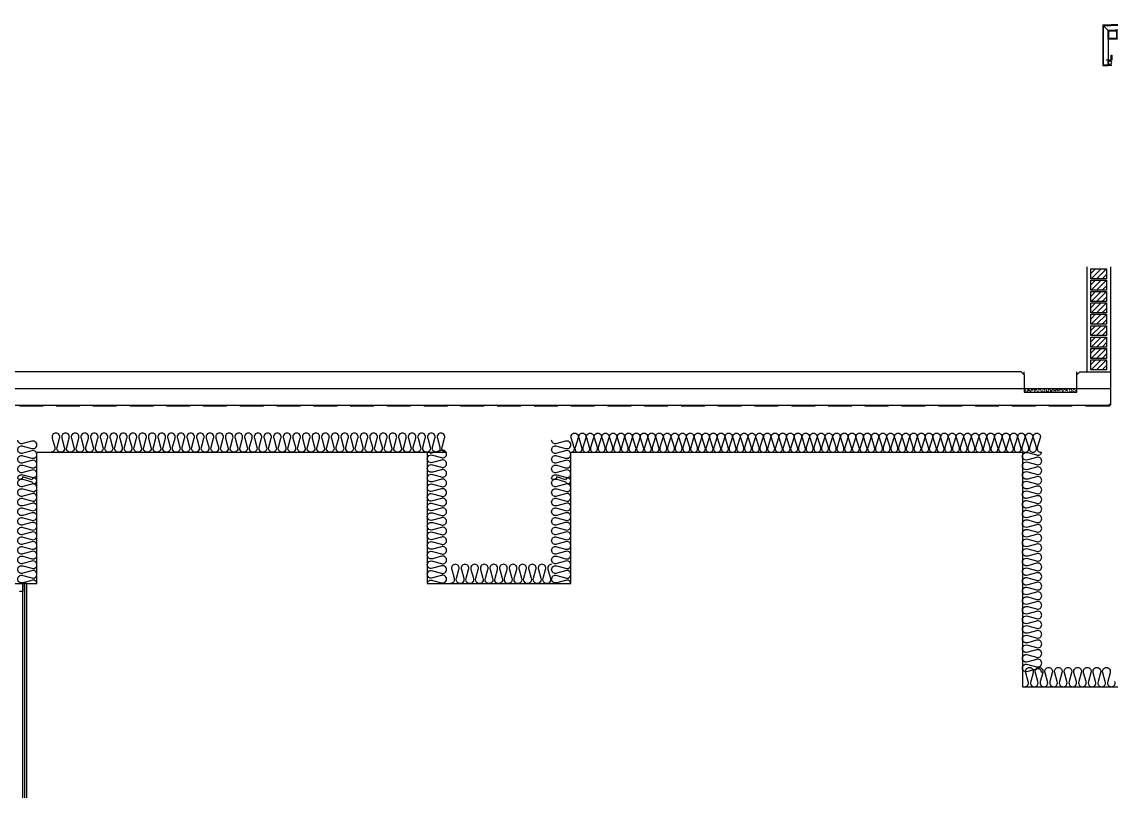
# Model space of a CAD drawing. Header units: millimetres. Extents: x 19868 to 801382, y -4805 to 85279.
# Drawn here: x 108312 to 114535, y 45982 to 50379 of the extents above; entities that cross this region are included whole.
import ezdxf

# ---------------------------------------------------------------- set-up
doc = ezdxf.new("R2010")
doc.units = ezdxf.units.MM
doc.header["$LTSCALE"] = 250
doc.linetypes.add('HID', pattern=[2.8, 1.8, -1])
for name, color, linetype in [('8입면선', 8, 'Continuous'), ('A-ETC-8', 8, 'Continuous'), ('A-FIN', 6, 'Continuous'), ('A-FIN-8', 8, 'Continuous'), ('A-FIN-9', 7, 'Continuous'), ('A-HAT', 252, 'Continuous'), ('A-HAT-9', 9, 'Continuous'), ('A-HAT-WIREMESH', 9, 'g_mesh'), ('A-WALL', 3, 'Continuous'), ('A-WALL-D', 7, 'Continuous'), ('A-WP', 1, 'HID'), ('GAGAM-DT', 7, 'Continuous'), ('ISL', 251, 'Continuous'), ('입면', 7, 'Continuous')]:
    doc.layers.add(name, color=color, linetype=linetype)
doc.layers.add('CK', color=221, linetype='Continuous', plot=False)
doc.layers.add('NOPLOT', color=191, linetype='Continuous', plot=False)
doc.styles.add('Gdim', font='')
doc.styles.get('Gdim').set_extended_font_data('Dotum')
doc.linetypes.add('g_mesh', pattern='A,10,-0.8,["X",Gdim,S=0.6,R=0,X=-0.15,Y=-0.3],-0.8', length=11.6)

# ---------------------------------------------------------------- blocks, each defined once
blk = doc.blocks.new('A$C17189e19')
at = {"layer": 'A-HAT-9'}
h = blk.add_hatch(dxfattribs=at)
h.set_pattern_fill('AR-SAND', color=256, scale=0.3)
h.set_pattern_definition([(37.5, (-113396.389, 321843.363), (-0.4800094, 14.6823971), [0, -11.5824, 0, -12.954, 0, -12.3825]), (7.5, (-113396.389, 321843.363), (13.4856985, 21.504753), [0, -6.2484, 0, -10.4394, 0, -4.0005]), (327.5, (-113405.761, 321843.363), (23.7297711, 0.04311554), [0, -3.81, 0, -13.716, 0, -17.907]), (317.5, (-113405.761, 321843.363), (22.9066936, 6.6878797), [0, -1.905, 0, -8.9916, 0, -10.287])])
h.paths.add_polyline_path([(0, -96), (300, -96), (300, -116), (0, -116)])
at = {"layer": 'A-FIN'}
for points in [[(-18, 0), (0, -18), (0, -116), (300, -116), (300, -18), (318, 0)], [(0, -96), (300, -96)]]:
    blk.add_lwpolyline(points, dxfattribs=at)
at = {"layer": 'NOPLOT'}
for p, q in [((0, -18), (0, 0)), ((300, -18), (300, 0))]:
    blk.add_line(p, q, dxfattribs=at)
blk = doc.blocks.new('*U111')
at = {"layer": '8입면선', "color": 8}
for p, q in [((3316397.6, 472011.4), (3316397.6, 477001.4)), ((3316577.6, 472011.4), (3316577.6, 477001.4))]:
    blk.add_line(p, q, dxfattribs=at)
at = {"layer": 'A-WALL-D'}
for p, q in [((3316387.6, 477001.4), (3316387.6, 472011.4)), ((3316407.6, 477001.4), (3316387.6, 477001.4)), ((3316407.6, 472021.4), (3316407.6, 477001.4)), ((3316567.6, 472021.4), (3316567.6, 477001.4)), ((3316587.6, 477001.4), (3316567.6, 477001.4)), ((3316587.6, 477001.4), (3316587.6, 472011.4)), ((3316407.6, 472011.4), (3316387.6, 472011.4)), ((3316587.6, 472011.4), (3316567.6, 472011.4))]:
    blk.add_line(p, q, dxfattribs=at)
at = {"layer": 'CK', "linetype": 'Continuous'}
blk.add_line((3316472.9, 472011.4), (3316502.3, 472011.4), dxfattribs=at)
at = {"layer": 'GAGAM-DT', "color": 8}
for p, q in [((3316492.7, 476995.6), (3316482.8, 476995.6)), ((3316482.8, 476995.6), (3316482.8, 476992.1)), ((3316491.2, 476990.6), (3316484.3, 476990.6)), ((3316485.3, 476995.6), (3316485.3, 477027)), ((3316490.3, 477021.5), (3316485.3, 477027)), ((3316485.3, 476995.6), (3316485.3, 476990.6)), ((3316490.3, 476995.6), (3316490.3, 477021.5)), ((3316490.3, 476995.6), (3316490.3, 476990.6)), ((3316492.7, 476995.6), (3316492.7, 476992.1)), ((3316482.8, 472017.2), (3316482.8, 472020.7)), ((3316492.7, 472017.2), (3316482.8, 472017.2)), ((3316491.2, 472022.2), (3316484.3, 472022.2)), ((3316485.3, 472017.2), (3316485.3, 472022.2)), ((3316485.3, 472017.2), (3316485.3, 471985.8)), ((3316490.3, 472017.2), (3316490.3, 472022.2)), ((3316490.3, 472017.2), (3316490.3, 471991.3)), ((3316492.7, 472017.2), (3316492.7, 472020.7)), ((3316490.3, 471991.3), (3316485.3, 471985.8))]:
    blk.add_line(p, q, dxfattribs=at)
for centre, start, end in [((3316484.3, 476992.1), 180, 270), ((3316491.2, 476992.1), 270, 0), ((3316484.3, 472020.7), 90, 180), ((3316491.2, 472020.7), 0, 90)]:
    blk.add_arc(centre, 1.51, start, end, dxfattribs=at)
at = {"layer": '입면', "color": 6}
for p, q in [((3316407.6, 476956.4), (3316407.6, 477001.4)), ((3316407.6, 477001.4), (3316472.9, 477001.4)), ((3316472.4, 477000.2), (3316408.8, 477000.2)), ((3316408.8, 477000.2), (3316408.8, 476957.6)), ((3316477.4, 476994.4), (3316472.4, 477000.2)), ((3316472.9, 477001.4), (3316477.9, 476995.6)), ((3316497.8, 476994.4), (3316477.4, 476994.4)), ((3316477.9, 476995.6), (3316497.3, 476995.6)), ((3316497.3, 476995.6), (3316502.3, 477001.4)), ((3316502.8, 477000.2), (3316497.8, 476994.4)), ((3316502.3, 477001.4), (3316567.6, 477001.4)), ((3316566.4, 477000.2), (3316502.8, 477000.2)), ((3316566.4, 476957.6), (3316566.4, 477000.2)), ((3316567.6, 477001.4), (3316567.6, 476956.4)), ((3316425.4, 476956.4), (3316407.6, 476956.4)), ((3316408.8, 476957.6), (3316425.4, 476957.6)), ((3316425.4, 476957.6), (3316425.4, 476956.4)), ((3316549.8, 476956.4), (3316549.8, 476957.6)), ((3316549.8, 476957.6), (3316566.4, 476957.6)), ((3316567.6, 476956.4), (3316549.8, 476956.4)), ((3316425.4, 472056.4), (3316407.6, 472056.4)), ((3316407.6, 472056.4), (3316407.6, 472011.4)), ((3316407.6, 472011.4), (3316472.9, 472011.4)), ((3316408.8, 472012.6), (3316408.8, 472055.2)), ((3316408.8, 472055.2), (3316425.4, 472055.2)), ((3316472.4, 472012.6), (3316408.8, 472012.6)), ((3316425.4, 472055.2), (3316425.4, 472056.4)), ((3316477.4, 472018.5), (3316472.4, 472012.6)), ((3316472.9, 472011.4), (3316477.9, 472017.3)), ((3316497.8, 472018.5), (3316477.4, 472018.5)), ((3316477.9, 472017.3), (3316497.3, 472017.3)), ((3316497.3, 472017.3), (3316502.3, 472011.4)), ((3316502.8, 472012.6), (3316497.8, 472018.5)), ((3316502.3, 472011.4), (3316567.6, 472011.4)), ((3316566.4, 472012.6), (3316502.8, 472012.6)), ((3316567.6, 472056.4), (3316549.8, 472056.4)), ((3316549.8, 472056.4), (3316549.8, 472055.2)), ((3316549.8, 472055.2), (3316566.4, 472055.2)), ((3316566.4, 472055.2), (3316566.4, 472012.6)), ((3316567.6, 472011.4), (3316567.6, 472056.4))]:
    blk.add_line(p, q, dxfattribs=at)
blk = doc.blocks.new('A$Cae507117')
at = {"layer": 'A-ETC-8'}
for points in [[(-50, 0), (-50, -50), (0, -50), (0, 0)], [(-46.8, -3.2), (-46.8, -46.8), (-3.2, -46.8), (-3.2, -3.2)]]:
    blk.add_lwpolyline(points, close=True, dxfattribs=at)
blk = doc.blocks.new('A$C2b0fb790')
at = {"layer": 'A-ETC-8'}
for points in [[(-50, 0), (-50, -100), (0, -100), (0, 0)], [(-46.8, -3.2), (-46.8, -96.8), (-3.2, -96.8), (-3.2, -3.2)]]:
    blk.add_lwpolyline(points, close=True, dxfattribs=at)
blk = doc.blocks.new('M12-STUD ANCHOR')
at = {"layer": 'A-ETC-8'}
for p, q in [((17.8, 33.7), (17.8, 40.7)), ((28.2, 30.2), (18, 31.2)), ((18, 28.2), (18, 31.2)), ((18, 31.2), (29.2, 31.2)), ((28.2, 27.2), (18, 28.2)), ((28.7, 42.2), (19.2, 42.2)), ((28.7, 32.2), (19.2, 32.2)), ((22.7, 48), (23.9, 49.2)), ((34.7, 48), (22.7, 48)), ((22.7, -20.8), (22.7, 48)), ((23.3, 33.7), (23.3, 40.7)), ((33.5, 49.2), (23.9, 49.2)), ((23.9, -20.8), (23.9, 49.2)), ((28.2, 27.2), (28.2, 30.2)), ((39.5, 28.2), (28.2, 28.2)), ((28.7, 54.2), (28.7, -55.8)), ((28.7, 42.2), (38.2, 42.2)), ((28.7, 32.2), (38.2, 32.2)), ((29.2, 29.2), (29.2, 32.2)), ((39.5, 31.2), (29.2, 32.2)), ((39.5, 28.2), (29.2, 29.2)), ((33.5, 49.2), (34.7, 48)), ((33.5, -20.8), (33.5, 49.2)), ((34.2, 33.7), (34.2, 40.7)), ((34.7, -20.8), (34.7, 48)), ((39.5, 28.2), (39.5, 31.2)), ((39.7, 33.7), (39.7, 40.7)), ((20.5, -38.8), (21.7, -20.8)), ((28.7, -38.8), (20.5, -38.8)), ((21.7, -20.8), (24.3, -20.8)), ((22.7, -18.4), (34.7, -18.4)), ((22.7, -38.8), (22.7, -48.4)), ((22.7, -41.2), (34.7, -41.2)), ((22.7, -42.4), (34.7, -42.4)), ((22.7, -48.4), (28.7, -48.4)), ((28.7, -50.8), (22.7, -48.4)), ((28.7, -20.8), (24.8, -20.8)), ((25.8, -32.3), (32, -26.1)), ((26.2, -32.6), (32.3, -26.5)), ((31.1, -35.9), (27.5, -35.9)), ((31.1, -36.4), (27.5, -36.4)), ((35.7, -20.8), (28.7, -20.8)), ((31.1, -38.8), (28.7, -38.8)), ((28.7, -50.8), (34.7, -48.4)), ((34.7, -48.4), (28.7, -48.4)), ((32.3, -38.8), (36.9, -38.8)), ((34.7, -38.8), (34.7, -48.4)), ((36.9, -38.8), (35.7, -20.8))]:
    blk.add_line(p, q, dxfattribs=at)
for centre, radius, start, end in [((19.2, 40.7), 1.47, 90, 180), ((19.2, 33.7), 1.47, 180, 270), ((21.8, 40.7), 1.47, 360, 90), ((21.8, 33.7), 1.47, 270, 360), ((24.7, 40.7), 1.47, 90, 180), ((24.7, 33.7), 1.47, 180, 270), ((32.8, 40.7), 1.47, 360, 90), ((32.8, 33.7), 1.47, 270, 360), ((35.7, 40.7), 1.47, 90, 180), ((35.7, 33.7), 1.47, 180, 270), ((38.2, 40.7), 1.47, 360, 90), ((38.2, 33.7), 1.47, 270, 360), ((27.7, -21.9), 3.6, 161.96222, 315), ((27.7, -21.9), 3.12, 159.06665, 315), ((27.5, -34), 2.4, 135, 270), ((27.5, -34), 1.92, 135, 270), ((31.1, -25.3), 1.68, 315, 135), ((31.1, -25.3), 1.2, 315, 135), ((31.1, -37.6), 1.68, 314.41531, 90), ((31.1, -37.6), 1.2, 270, 90)]:
    blk.add_arc(centre, radius, start, end, dxfattribs=at)
blk = doc.blocks.new('A$C7453124a')
at = {"layer": 'A-ETC-8'}
for points in [[(-40, 88.4), (40, 88.4), (40, 0), (-40, 0)], [(-40, 8), (-40, 0), (40, 0), (40, 8)], [(-20, 8), (20, 8), (20, 12), (-20, 12)]]:
    blk.add_lwpolyline(points, close=True, dxfattribs=at)
blk.add_blockref('M12-STUD ANCHOR', (-28.7, -16.2), dxfattribs=at)
blk = doc.blocks.new('A$C31f061f0')
at = {"layer": 'A-ETC-8'}
for p, q in [((-20, 100.9), (-47, 127)), ((400, 120.1), (427, 146.9)), ((427, 53), (400, 80))]:
    blk.add_line(p, q, dxfattribs=at)
for points in [[(358, 53), (358, 80), (400, 80), (400, 120.1), (-20, 100.9), (-20, -73)], [(305, 63.8), (30, 51.1)]]:
    blk.add_lwpolyline(points, dxfattribs=at)
blk.add_lwpolyline([(0, -70), (-30, -70), (-30, -67), (-3, -67), (-3, -40), (0, -40)], close=True, dxfattribs=at)
blk.add_arc((-10, -163.7), 64.5, 81.08429, 98.91571, dxfattribs=at)
at = {"layer": 'A-ETC-8', "extrusion": (0, 0, -1)}
blk.add_ellipse((-10, -83.5), major_axis=(0, 10), ratio=0.999542, dxfattribs=at)
at = {"layer": 'A-FIN-9'}
blk.add_lwpolyline([(358, 43), (358, 50), (430, 50), (430, 150), (-50, 130), (-50, -100), (-20, -100), (-20, -73), (-8, -73), (-8, -70), (-23, -70), (-23, -97), (-47, -97), (-47, 127.1), (427, 146.9), (427, 53), (355, 53), (355, 43)], close=True, dxfattribs=at)
at = {"layer": 'A-ETC-8', "xscale": -1}
for name, p in [('A$Cae507117', (-20, 100.9)), ('A$C2b0fb790', (305.1, 115.7))]:
    blk.add_blockref(name, p, dxfattribs=at)
at = {"layer": 'A-ETC-8'}
blk.add_blockref('A$C7453124a', (100, 0), dxfattribs=at)

msp = doc.modelspace()

# ---------------------------------------------------------------- hatches: boundary and pattern name
at = {"layer": 'A-HAT', "lineweight": -3}
h = msp.add_hatch(dxfattribs=at)
h.set_pattern_fill('ANSI31', color=256, scale=7, style=0)
h.set_pattern_definition([(45, (30772.408, 51289.054), (-15.715448, 15.715448), [])])
h.paths.add_polyline_path([(114418.2, 48967.4), (114508.2, 48967.4), (114508.2, 48910.4), (114418.2, 48910.4)])
h = msp.add_hatch(dxfattribs=at)
h.set_pattern_fill('ANSI31', color=256, scale=7, style=0)
h.set_pattern_definition([(45, (30772.408, 51224.054), (-15.715448, 15.715448), [])])
h.paths.add_polyline_path([(114418.2, 48902.4), (114508.2, 48902.4), (114508.2, 48845.4), (114418.2, 48845.4)])
h = msp.add_hatch(dxfattribs=at)
h.set_pattern_fill('ANSI31', color=256, scale=7, style=0)
h.set_pattern_definition([(45, (30772.408, 51159.054), (-15.715448, 15.715448), [])])
h.paths.add_polyline_path([(114418.2, 48837.4), (114508.2, 48837.4), (114508.2, 48780.4), (114418.2, 48780.4)])
h = msp.add_hatch(dxfattribs=at)
h.set_pattern_fill('ANSI31', color=256, scale=7, style=0)
h.set_pattern_definition([(45, (30772.408, 51094.054), (-15.715448, 15.715448), [])])
h.paths.add_polyline_path([(114418.2, 48772.4), (114508.2, 48772.4), (114508.2, 48715.4), (114418.2, 48715.4)])
h = msp.add_hatch(dxfattribs=at)
h.set_pattern_fill('ANSI31', color=256, scale=7, style=0)
h.set_pattern_definition([(45, (30772.408, 51029.054), (-15.715448, 15.715448), [])])
h.paths.add_polyline_path([(114418.2, 48707.4), (114508.2, 48707.4), (114508.2, 48650.4), (114418.2, 48650.4)])
h = msp.add_hatch(dxfattribs=at)
h.set_pattern_fill('ANSI31', color=256, scale=7, style=0)
h.set_pattern_definition([(45, (30772.408, 50964.054), (-15.715448, 15.715448), [])])
h.paths.add_polyline_path([(114418.2, 48642.4), (114508.2, 48642.4), (114508.2, 48585.4), (114418.2, 48585.4)])
h = msp.add_hatch(dxfattribs=at)
h.set_pattern_fill('ANSI31', color=256, scale=7, style=0)
h.set_pattern_definition([(45, (30772.408, 50899.054), (-15.715448, 15.715448), [])])
h.paths.add_polyline_path([(114418.2, 48577.4), (114508.2, 48577.4), (114508.2, 48520.4), (114418.2, 48520.4)])
h = msp.add_hatch(dxfattribs=at)
h.set_pattern_fill('ANSI31', color=256, scale=7, style=0)
h.set_pattern_definition([(45, (30772.408, 50834.054), (-15.715448, 15.715448), [])])
h.paths.add_polyline_path([(114418.2, 48512.4), (114508.2, 48512.4), (114508.2, 48455.4), (114418.2, 48455.4)])
h = msp.add_hatch(dxfattribs=at)
h.set_pattern_fill('ANSI31', color=256, scale=7, style=0)
h.set_pattern_definition([(45, (30772.408, 50769.054), (-15.715448, 15.715448), [])])
h.paths.add_polyline_path([(114418.2, 48447.4), (114508.2, 48447.4), (114508.2, 48390.4), (114418.2, 48390.4)])

# ---------------------------------------------------------------- linework, layer by layer
at = {"layer": 'A-FIN'}
for p, q in [((114398.2, 48378.9), (114398.2, 48978.9)), ((114020.2, 48378.9), (53406.2, 48378.9)), ((114356.2, 48378.9), (114530.2, 48378.9)), ((114356.2, 48378.9), (114530.2, 48378.9))]:
    msp.add_line(p, q, dxfattribs=at)
at = {"layer": 'A-FIN-8'}
for p, q in [((114530.2, 48978.9), (114530.2, 48197.1)), ((114530.2, 48978.9), (114530.2, 48197.1)), ((114520, 48186.9), (52906.4, 48186.9)), ((114520, 48186.9), (114530.2, 48197.1))]:
    msp.add_line(p, q, dxfattribs=at)
at = {"layer": 'A-HAT-WIREMESH', "ltscale": 0.6}
msp.add_line((52896.2, 48282.9), (114530.2, 48282.9), dxfattribs=at)
at = {"layer": 'A-WALL'}
for points in [[(114508.2, 48967.4), (114508.2, 48910.4), (114418.2, 48910.4), (114418.2, 48967.4)], [(114508.2, 48902.4), (114508.2, 48845.4), (114418.2, 48845.4), (114418.2, 48902.4)], [(114508.2, 48837.4), (114508.2, 48780.4), (114418.2, 48780.4), (114418.2, 48837.4)], [(114508.2, 48772.4), (114508.2, 48715.4), (114418.2, 48715.4), (114418.2, 48772.4)], [(114508.2, 48707.4), (114508.2, 48650.4), (114418.2, 48650.4), (114418.2, 48707.4)], [(114508.2, 48642.4), (114508.2, 48585.4), (114418.2, 48585.4), (114418.2, 48642.4)], [(114508.2, 48577.4), (114508.2, 48520.4), (114418.2, 48520.4), (114418.2, 48577.4)], [(114508.2, 48512.4), (114508.2, 48455.4), (114418.2, 48455.4), (114418.2, 48512.4)], [(114508.2, 48447.4), (114508.2, 48390.4), (114418.2, 48390.4), (114418.2, 48447.4)]]:
    msp.add_lwpolyline(points, close=True, dxfattribs=at)
at = {"layer": 'A-WP', "ltscale": 0.3}
for q in [(52903.4, 48181.9), (114535.2, 48194.1)]:
    msp.add_line((114523.1, 48181.9), q, dxfattribs=at)
at = {"layer": 'ISL'}
for points in [[(108398.1, 47168.9, 0.489145), (108368.4, 47187), (108318, 47173.4, -0.524856), (108288.2, 47193.9, -0.524856), (108318, 47214.5), (108368.4, 47200.9, 1.449198), (108368.4, 47242), (108318, 47228.4, -0.524856), (108288.2, 47248.9, -0.524856), (108318, 47269.5), (108368.4, 47255.9, 1.449198), (108368.4, 47297), (108318, 47283.4, -0.524856), (108288.2, 47303.9, -0.524856), (108318, 47324.5), (108368.4, 47310.9, 1.449198), (108368.4, 47352), (108318, 47338.4, -0.524856), (108288.2, 47358.9, -0.524856), (108318, 47379.5), (108368.4, 47365.9, 1.449198), (108368.4, 47407), (108318, 47393.4, -0.524856), (108288.2, 47413.9, -0.524856), (108318, 47434.5), (108368.4, 47420.9, 1.449198), (108368.4, 47462), (108318, 47448.4, -0.524856), (108288.2, 47468.9, -0.524856), (108318, 47489.5), (108368.4, 47475.9, 1.449198), (108368.4, 47517), (108318, 47503.4, -0.524856), (108288.2, 47523.9, -0.524856), (108318, 47544.5), (108368.4, 47530.9, 1.449198), (108368.4, 47572), (108318, 47558.4, -0.524856), (108288.2, 47578.9, -0.524856), (108318, 47599.5), (108368.4, 47585.9, 1.449198), (108368.4, 47627), (108318, 47613.4, -0.524856), (108288.2, 47633.9, -0.524856), (108318, 47654.5), (108368.4, 47640.9, 1.449198), (108368.4, 47682), (108318, 47668.4, -0.524856), (108288.2, 47688.9, -0.524856), (108318, 47709.5), (108368.4, 47695.9, 1.449198), (108368.4, 47737), (108318, 47723.4, -0.524856), (108288.2, 47743.9, -0.524856), (108318, 47764.5), (108368.4, 47750.9, 5.351885), (108368.4, 47762), (108318, 47778.4, -0.607988), (108288.2, 47768.9, -0.524856), (108318, 47789.5), (108368.4, 47775.9, 1.449198), (108368.4, 47817), (108318, 47803.4, -0.524856), (108288.2, 47823.9, -0.524856), (108318, 47844.5), (108368.4, 47830.9, 1.449198), (108368.4, 47872), (108318, 47858.4, -0.524856), (108288.2, 47878.9, -0.524856), (108318, 47899.5), (108368.4, 47885.9, 1.449198), (108368.4, 47927), (108318, 47913.4, -0.524856), (108288.2, 47933.9, -0.524856), (108318, 47954.5), (108368.4, 47940.9, 0.524933), (108398.2, 47961.4, 0.524933), (108368.4, 47982), (108318, 47968.4, -0.524854), (108288.2, 47988.9, -0.524854)], [(110733.8, 47918.9, -0.524933), (110713.3, 47948.7), (110726.9, 47999.1, 0.524856), (110706.3, 48028.9, 0.524856), (110685.8, 47999.1), (110699.4, 47948.7, -0.524933), (110678.8, 47918.9, -0.524933), (110658.3, 47948.7), (110671.9, 47999.1, 0.524856), (110651.3, 48028.9, 0.524856), (110630.8, 47999.1), (110644.4, 47948.7, -1.449198), (110603.3, 47948.7), (110616.9, 47999.1, 0.524856), (110596.3, 48028.9, 0.524856), (110575.8, 47999.1), (110589.4, 47948.7, -1.449198), (110548.3, 47948.7), (110561.9, 47999.1, 0.524856), (110541.3, 48028.9, 0.524856), (110520.8, 47999.1), (110534.4, 47948.7, -1.449198), (110493.3, 47948.7), (110506.9, 47999.1, 0.524856), (110486.3, 48028.9, 0.524856), (110465.8, 47999.1), (110479.4, 47948.7, -1.449198), (110438.3, 47948.7), (110451.9, 47999.1, 0.524856), (110431.3, 48028.9, 0.524856), (110410.8, 47999.1), (110424.4, 47948.7, -1.449198), (110383.3, 47948.7), (110396.9, 47999.1, 0.524856), (110376.3, 48028.9, 0.524856), (110355.8, 47999.1), (110369.4, 47948.7, -1.449198), (110328.3, 47948.7), (110341.9, 47999.1, 0.524856), (110321.3, 48028.9, 0.524856), (110300.8, 47999.1), (110314.4, 47948.7, -1.449198), (110273.3, 47948.7), (110286.9, 47999.1, 0.524856), (110266.3, 48028.9, 0.524856), (110245.8, 47999.1), (110259.4, 47948.7, -1.449198), (110218.3, 47948.7), (110231.9, 47999.1, 0.524856), (110211.3, 48028.9, 0.524856), (110190.8, 47999.1), (110204.4, 47948.7, -1.449198), (110163.3, 47948.7), (110176.9, 47999.1, 0.524856), (110156.3, 48028.9, 0.524856), (110135.8, 47999.1), (110149.4, 47948.7, -1.449198), (110108.3, 47948.7), (110121.9, 47999.1, 0.524856), (110101.3, 48028.9, 0.524856), (110080.8, 47999.1), (110094.4, 47948.7, -1.449198), (110053.3, 47948.7), (110066.9, 47999.1, 0.524856), (110046.3, 48028.9, 0.524856), (110025.8, 47999.1), (110039.4, 47948.7, -1.449198), (109998.3, 47948.7), (110011.9, 47999.1, 0.524856), (109991.3, 48028.9, 0.524856), (109970.8, 47999.1), (109984.4, 47948.7, -1.449198), (109943.3, 47948.7), (109956.9, 47999.1, 0.524856), (109936.3, 48028.9, 0.524856), (109915.8, 47999.1), (109929.4, 47948.7, -1.449198), (109888.3, 47948.7), (109901.9, 47999.1, 0.524856), (109881.3, 48028.9, 0.524856), (109860.8, 47999.1), (109874.4, 47948.7, -1.449198), (109833.3, 47948.7), (109846.9, 47999.1, 0.524856), (109826.3, 48028.9, 0.524856), (109805.8, 47999.1), (109819.4, 47948.7, -1.449198), (109778.3, 47948.7), (109791.9, 47999.1, 0.524856), (109771.3, 48028.9, 0.524856), (109750.8, 47999.1), (109764.4, 47948.7, -1.449198), (109723.3, 47948.7), (109736.9, 47999.1, 0.524856), (109716.3, 48028.9, 0.524856), (109695.8, 47999.1), (109709.4, 47948.7, -1.449198), (109668.3, 47948.7), (109681.9, 47999.1, 0.524856), (109661.3, 48028.9, 0.524856), (109640.8, 47999.1), (109654.4, 47948.7, -1.449198), (109613.3, 47948.7), (109626.9, 47999.1, 0.524856), (109606.3, 48028.9, 0.524856), (109585.8, 47999.1), (109599.4, 47948.7, -1.449198), (109558.3, 47948.7), (109571.9, 47999.1, 0.524856), (109551.3, 48028.9, 0.524856), (109530.8, 47999.1), (109544.4, 47948.7, -1.449198), (109503.3, 47948.7), (109516.9, 47999.1, 0.524856), (109496.3, 48028.9, 0.524856), (109475.8, 47999.1), (109489.4, 47948.7, -1.449198), (109448.3, 47948.7), (109461.9, 47999.1, 0.524856), (109441.3, 48028.9, 0.524856), (109420.8, 47999.1), (109434.4, 47948.7, -1.449198), (109393.3, 47948.7), (109406.9, 47999.1, 0.524856), (109386.3, 48028.9, 0.524856), (109365.8, 47999.1), (109379.4, 47948.7, -1.449198), (109338.3, 47948.7), (109351.9, 47999.1, 0.524856), (109331.3, 48028.9, 0.524856), (109310.8, 47999.1), (109324.4, 47948.7, -1.449198), (109283.3, 47948.7), (109296.9, 47999.1, 0.524856), (109276.3, 48028.9, 0.524856), (109255.8, 47999.1), (109269.4, 47948.7, -1.449198), (109228.3, 47948.7), (109241.9, 47999.1, 0.524856), (109221.3, 48028.9, 0.524856), (109200.8, 47999.1), (109214.4, 47948.7, -1.449198), (109173.3, 47948.7), (109186.9, 47999.1, 0.524856), (109166.3, 48028.9, 0.524856), (109145.8, 47999.1), (109159.4, 47948.7, -1.449198), (109118.3, 47948.7), (109131.9, 47999.1, 0.524856), (109111.3, 48028.9, 0.524856), (109090.8, 47999.1), (109104.4, 47948.7, -1.449198), (109063.3, 47948.7), (109076.9, 47999.1, 0.524856), (109056.3, 48028.9, 0.524856), (109035.8, 47999.1), (109049.4, 47948.7, -1.449198), (109008.3, 47948.7), (109021.9, 47999.1, 0.524856), (109001.3, 48028.9, 0.524856), (108980.8, 47999.1), (108994.4, 47948.7, -1.449198), (108953.3, 47948.7), (108966.9, 47999.1, 0.524856), (108946.3, 48028.9, 0.524856), (108925.8, 47999.1), (108939.4, 47948.7, -1.449198), (108898.3, 47948.7), (108911.9, 47999.1, 0.524856), (108891.3, 48028.9, 0.524856), (108870.8, 47999.1), (108884.4, 47948.7, -1.449198), (108843.3, 47948.7), (108856.9, 47999.1, 0.524856), (108836.3, 48028.9, 0.524856), (108815.8, 47999.1), (108829.4, 47948.7, -1.449198), (108788.3, 47948.7), (108801.9, 47999.1, 0.524856), (108781.3, 48028.9, 0.524856), (108760.8, 47999.1), (108774.4, 47948.7, -1.449198), (108733.3, 47948.7), (108746.9, 47999.1, 0.524856), (108726.3, 48028.9, 0.524856), (108705.8, 47999.1), (108719.4, 47948.7, -1.449198), (108678.3, 47948.7), (108691.9, 47999.1, 0.524856), (108671.3, 48028.9, 0.524856), (108650.8, 47999.1), (108664.4, 47948.7, -1.449198), (108623.3, 47948.7), (108636.9, 47999.1, 0.524856), (108616.3, 48028.9, 0.524856), (108595.8, 47999.1), (108609.4, 47948.7, -1.449198), (108568.3, 47948.7), (108581.9, 47999.1, 0.524856), (108561.3, 48028.9, 0.524856), (108540.8, 47999.1), (108554.4, 47948.7, -1.449198), (108513.3, 47948.7), (108526.9, 47999.1, 0.524856), (108506.3, 48028.9, 0.524856), (108485.8, 47999.1), (108499.4, 47948.7, -0.524933), (108478.8, 47918.9)], [(111448.1, 47168.9, 0.489145), (111418.4, 47187), (111368, 47173.4, -0.524856), (111338.2, 47193.9, -0.524856), (111368, 47214.5), (111418.4, 47200.9, 1.449198), (111418.4, 47242), (111368, 47228.4, -0.524856), (111338.2, 47248.9, -0.524856), (111368, 47269.5), (111418.4, 47255.9, 1.449198), (111418.4, 47297), (111368, 47283.4, -0.524856), (111338.2, 47303.9, -0.524856), (111368, 47324.5), (111418.4, 47310.9, 1.449198), (111418.4, 47352), (111368, 47338.4, -0.524856), (111338.2, 47358.9, -0.524856), (111368, 47379.5), (111418.4, 47365.9, 1.449198), (111418.4, 47407), (111368, 47393.4, -0.524856), (111338.2, 47413.9, -0.524856), (111368, 47434.5), (111418.4, 47420.9, 1.449198), (111418.4, 47462), (111368, 47448.4, -0.524856), (111338.2, 47468.9, -0.524856), (111368, 47489.5), (111418.4, 47475.9, 1.449198), (111418.4, 47517), (111368, 47503.4, -0.524856), (111338.2, 47523.9, -0.524856), (111368, 47544.5), (111418.4, 47530.9, 1.449198), (111418.4, 47572), (111368, 47558.4, -0.524856), (111338.2, 47578.9, -0.524856), (111368, 47599.5), (111418.4, 47585.9, 1.449198), (111418.4, 47627), (111368, 47613.4, -0.524856), (111338.2, 47633.9, -0.524856), (111368, 47654.5), (111418.4, 47640.9, 1.449198), (111418.4, 47682), (111368, 47668.4, -0.524856), (111338.2, 47688.9, -0.524856), (111368, 47709.5), (111418.4, 47695.9, 1.449198), (111418.4, 47737), (111368, 47723.4, -0.524856), (111338.2, 47743.9, -0.524856), (111368, 47764.5), (111418.4, 47750.9, 5.351885), (111418.4, 47762), (111368, 47778.4, -0.607988), (111338.2, 47768.9, -0.524856), (111368, 47789.5), (111418.4, 47775.9, 1.449198), (111418.4, 47817), (111368, 47803.4, -0.524856), (111338.2, 47823.9, -0.524856), (111368, 47844.5), (111418.4, 47830.9, 1.449198), (111418.4, 47872), (111368, 47858.4, -0.524856), (111338.2, 47878.9, -0.524856), (111368, 47899.5), (111418.4, 47885.9, 1.449198), (111418.4, 47927), (111368, 47913.4, -0.524856), (111338.2, 47933.9, -0.524856), (111368, 47954.5), (111418.4, 47940.9, 0.524933), (111448.2, 47961.4, 0.524933), (111418.4, 47982), (111368, 47968.4, -0.524854), (111338.2, 47988.9, -0.524854)], [(110628.4, 47168.9, -0.489145), (110658, 47187), (110708.4, 47173.4, 0.524856), (110738.2, 47193.9, 0.524856), (110708.4, 47214.5), (110658, 47200.9, -1.449198), (110658, 47242), (110708.4, 47228.4, 0.524856), (110738.2, 47248.9, 0.524856), (110708.4, 47269.5), (110658, 47255.9, -1.449198), (110658, 47297), (110708.4, 47283.4, 0.524856), (110738.2, 47303.9, 0.524856), (110708.4, 47324.5), (110658, 47310.9, -1.449198), (110658, 47352), (110708.4, 47338.4, 0.524856), (110738.2, 47358.9, 0.524856), (110708.4, 47379.5), (110658, 47365.9, -1.449198), (110658, 47407), (110708.4, 47393.4, 0.524856), (110738.2, 47413.9, 0.524856), (110708.4, 47434.5), (110658, 47420.9, -1.449198), (110658, 47462), (110708.4, 47448.4, 0.524856), (110738.2, 47468.9, 0.524856), (110708.4, 47489.5), (110658, 47475.9, -1.449198), (110658, 47517), (110708.4, 47503.4, 0.524856), (110738.2, 47523.9, 0.524856), (110708.4, 47544.5), (110658, 47530.9, -1.449198), (110658, 47572), (110708.4, 47558.4, 0.524856), (110738.2, 47578.9, 0.524856), (110708.4, 47599.5), (110658, 47585.9, -1.449198), (110658, 47627), (110708.4, 47613.4, 0.524856), (110738.2, 47633.9, 0.524856), (110708.4, 47654.5), (110658, 47640.9, -1.449198), (110658, 47682), (110708.4, 47668.4, 0.524856), (110738.2, 47688.9, 0.524856), (110708.4, 47709.5), (110658, 47695.9, -1.449198), (110658, 47737), (110708.4, 47723.4, 0.524856), (110738.2, 47743.9, 0.524856), (110708.4, 47764.5), (110658, 47750.9, -1.449198), (110658, 47792), (110708.4, 47778.4, 0.524856), (110738.2, 47798.9, 0.524856), (110708.4, 47819.5), (110658, 47805.9, -1.449198), (110658, 47847), (110708.4, 47833.4, 0.524856), (110738.2, 47853.9, 0.524856), (110708.4, 47874.5), (110658, 47860.9, -1.449198), (110658, 47902), (110708.4, 47888.4, 0.524856), (110738.2, 47908.9, 0.524856), (110708.4, 47929.5), (110658, 47915.9, -0.259058), (110636.9, 47918.9, -0.259058)], [(114138.2, 46658.9, 0.524856), (114108.4, 46679.5), (114058, 46665.9, -1.449198), (114058, 46707), (114108.4, 46693.4, 0.524856), (114138.2, 46713.9, 0.524856), (114108.4, 46734.5), (114058, 46720.9, -1.449198), (114058, 46762), (114108.4, 46748.4, 0.524856), (114138.2, 46768.9, 0.524856), (114108.4, 46789.5), (114058, 46775.9, -1.449198), (114058, 46817), (114108.4, 46803.4, 0.524856), (114138.2, 46823.9, 0.524856), (114108.4, 46844.5), (114058, 46830.9, -1.449198), (114058, 46872), (114108.4, 46858.4, 0.524856), (114138.2, 46878.9, 0.524856), (114108.4, 46899.5), (114058, 46885.9, -1.449198), (114058, 46927), (114108.4, 46913.4, 0.524856), (114138.2, 46933.9, 0.524856), (114108.4, 46954.5), (114058, 46940.9, -1.449198), (114058, 46982), (114108.4, 46968.4, 0.524856), (114138.2, 46988.9, 0.524856), (114108.4, 47009.5), (114058, 46995.9, -1.449198), (114058, 47037), (114108.4, 47023.4, 0.524856), (114138.2, 47043.9, 0.524856), (114108.4, 47064.5), (114058, 47050.9, -1.449198), (114058, 47092), (114108.4, 47078.4, 0.524856), (114138.2, 47098.9, 0.524856), (114108.4, 47119.5), (114058, 47105.9, -1.449198), (114058, 47147), (114108.4, 47133.4, 0.524856), (114138.2, 47153.9, 0.524856), (114108.4, 47174.5), (114058, 47160.9, -1.449198), (114058, 47202), (114108.4, 47188.4, 0.524856), (114138.2, 47208.9, 0.524856), (114108.4, 47229.5), (114058, 47215.9, -1.449198), (114058, 47257), (114108.4, 47243.4, 0.524856), (114138.2, 47263.9, 0.524856), (114108.4, 47284.5), (114058, 47270.9, -1.449198), (114058, 47312), (114108.4, 47298.4, 0.524856), (114138.2, 47318.9, 0.524856), (114108.4, 47339.5), (114058, 47325.9, -1.449198), (114058, 47367), (114108.4, 47353.4, 0.524856), (114138.2, 47373.9, 0.524856), (114108.4, 47394.5), (114058, 47380.9, -1.449198), (114058, 47422), (114108.4, 47408.4, 0.524856), (114138.2, 47428.9, 0.524856), (114108.4, 47449.5), (114058, 47435.9, -1.449198), (114058, 47477), (114108.4, 47463.4, 0.524856), (114138.2, 47483.9, 0.524856), (114108.4, 47504.5), (114058, 47490.9, -1.449198), (114058, 47532), (114108.4, 47518.4, 0.524856), (114138.2, 47538.9, 0.524856), (114108.4, 47559.5), (114058, 47545.9, -1.449198), (114058, 47587), (114108.4, 47573.4, 0.524856), (114138.2, 47593.9, 0.524856), (114108.4, 47614.5), (114058, 47600.9, -1.449198), (114058, 47642), (114108.4, 47628.4, 0.524856), (114138.2, 47648.9, 0.524856), (114108.4, 47669.5), (114058, 47655.9, -1.449198), (114058, 47697), (114108.4, 47683.4, 0.524856), (114138.2, 47703.9, 0.524856), (114108.4, 47724.5), (114058, 47710.9, -1.449198), (114058, 47752), (114108.4, 47738.4, 0.524856), (114138.2, 47758.9, 0.524856), (114108.4, 47779.5), (114058, 47765.9, -1.449198), (114058, 47807), (114108.4, 47793.4, 0.524856), (114138.2, 47813.9, 0.524856), (114108.4, 47834.5), (114058, 47820.9, -1.449198), (114058, 47862), (114108.4, 47848.4, 0.524856), (114138.2, 47868.9, 0.524856), (114108.4, 47889.5), (114058, 47875.9, -1.449198), (114058, 47917), (114108.4, 47903.4, 0.453817), (114137.6, 47918.9, 0.453817)], [(111338.2, 47278.9, 0.524856), (111317.6, 47249.1), (111331.3, 47198.7, -1.449198), (111290.1, 47198.7), (111303.8, 47249.1, 0.524856), (111283.2, 47278.9, 0.524856), (111262.6, 47249.1), (111276.3, 47198.7, -1.449198), (111235.1, 47198.7), (111248.8, 47249.1, 0.524856), (111228.2, 47278.9, 0.524856), (111207.6, 47249.1), (111221.3, 47198.7, -1.449198), (111180.1, 47198.7), (111193.8, 47249.1, 0.524856), (111173.2, 47278.9, 0.524856), (111152.6, 47249.1), (111166.3, 47198.7, -1.449198), (111125.1, 47198.7), (111138.8, 47249.1, 0.524856), (111118.2, 47278.9, 0.524856), (111097.6, 47249.1), (111111.3, 47198.7, -1.449198), (111070.1, 47198.7), (111083.8, 47249.1, 0.524856), (111063.2, 47278.9, 0.524856), (111042.6, 47249.1), (111056.3, 47198.7, -1.449198), (111015.1, 47198.7), (111028.8, 47249.1, 0.524856), (111008.2, 47278.9, 0.524856), (110987.6, 47249.1), (111001.3, 47198.7, -1.449198), (110960.1, 47198.7), (110973.8, 47249.1, 0.524856), (110953.2, 47278.9, 0.524856), (110932.6, 47249.1), (110946.3, 47198.7, -1.449198), (110905.1, 47198.7), (110918.8, 47249.1, 0.524856), (110898.2, 47278.9, 0.524856), (110877.6, 47249.1), (110891.3, 47198.7, -1.449198), (110850.1, 47198.7), (110863.8, 47249.1, 0.524856), (110843.2, 47278.9, 0.524856), (110822.6, 47249.1), (110836.3, 47198.7, -1.449198), (110795.1, 47198.7), (110808.8, 47249.1, 0.524856), (110788.2, 47278.9, 0.524856), (110767.6, 47249.1), (110781.3, 47198.7, -0.524951), (110760.7, 47168.9, -0.524951)], [(114040.7, 46578.9, 0.524952), (114061.3, 46608.7), (114047.6, 46659.1, -0.524856), (114068.2, 46688.9, -0.524856), (114088.8, 46659.1), (114075.1, 46608.7, 1.449198), (114116.3, 46608.7), (114102.6, 46659.1, -0.524856), (114123.2, 46688.9, -0.524856), (114143.8, 46659.1), (114130.1, 46608.7, 1.449198), (114171.3, 46608.7), (114157.6, 46659.1, -0.524856), (114178.2, 46688.9, -0.524856), (114198.8, 46659.1), (114185.1, 46608.7, 1.449198), (114226.3, 46608.7), (114212.6, 46659.1, -0.524856), (114233.2, 46688.9, -0.524856), (114253.8, 46659.1), (114240.1, 46608.7, 1.449198), (114281.3, 46608.7), (114267.6, 46659.1, -0.524856), (114288.2, 46688.9, -0.524856), (114308.8, 46659.1), (114295.1, 46608.7, 1.449198), (114336.3, 46608.7), (114322.6, 46659.1, -0.524856), (114343.2, 46688.9, -0.524856), (114363.8, 46659.1), (114350.1, 46608.7, 1.449198), (114391.3, 46608.7), (114377.6, 46659.1, -0.524856), (114398.2, 46688.9, -0.524856), (114418.8, 46659.1), (114405.1, 46608.7, 1.449198), (114446.3, 46608.7), (114432.6, 46659.1, -0.524856), (114453.2, 46688.9, -0.524856), (114473.8, 46659.1), (114460.1, 46608.7, 1.449198), (114501.3, 46608.7), (114487.6, 46659.1, -0.524856), (114508.2, 46688.9, -0.524856), (114528.8, 46659.1), (114515.1, 46608.7, 1.449198), (114556.3, 46608.7)]]:
    msp.add_lwpolyline(points, format="xyb", dxfattribs=at)
at = {"layer": 'ISL', "elevation": 0}
msp.add_lwpolyline([(111448.2, 47918.9, 0.509267), (111467.7, 47945.6), (111450.8, 48002.3, -1.372593), (111489.7, 48002.3), (111472.8, 47945.6, 0.509267), (111492.2, 47918.9, 0.509267), (111511.7, 47945.6), (111494.8, 48002.3, -1.372593), (111533.7, 48002.3), (111516.8, 47945.6, 0.509267), (111536.2, 47918.9, 0.509267), (111555.7, 47945.6), (111538.8, 48002.3, -1.372593), (111577.7, 48002.3), (111560.8, 47945.6, 0.509267), (111580.2, 47918.9, 0.509267), (111599.7, 47945.6), (111582.8, 48002.3, -1.372593), (111621.7, 48002.3), (111604.8, 47945.6, 0.509267), (111624.2, 47918.9, 0.509267), (111643.7, 47945.6), (111626.8, 48002.3, -1.372593), (111665.7, 48002.3), (111648.8, 47945.6, 0.509267), (111668.2, 47918.9, 0.509267), (111687.7, 47945.6), (111670.8, 48002.3, -1.372593), (111709.7, 48002.3), (111692.8, 47945.6, 0.509267), (111712.2, 47918.9, 0.509267), (111731.7, 47945.6), (111714.8, 48002.3, -1.372593), (111753.7, 48002.3), (111736.8, 47945.6, 0.509267), (111756.2, 47918.9, 0.509267), (111775.7, 47945.6), (111758.8, 48002.3, -1.372593), (111797.7, 48002.3), (111780.8, 47945.6, 0.509267), (111800.2, 47918.9, 0.509267), (111819.7, 47945.6), (111802.8, 48002.3, -1.372593), (111841.7, 48002.3), (111824.8, 47945.6, 0.509267), (111844.2, 47918.9, 0.509267), (111863.7, 47945.6), (111846.8, 48002.3, -1.372593), (111885.7, 48002.3), (111868.8, 47945.6, 0.509267), (111888.2, 47918.9, 0.509267), (111907.7, 47945.6), (111890.8, 48002.3, -1.372593), (111929.7, 48002.3), (111912.8, 47945.6, 0.509267), (111932.2, 47918.9, 0.509267), (111951.7, 47945.6), (111934.8, 48002.3, -1.372593), (111973.7, 48002.3), (111956.8, 47945.6, 0.509267), (111976.2, 47918.9, 0.509267), (111995.7, 47945.6), (111978.8, 48002.3, -1.372593), (112017.7, 48002.3), (112000.8, 47945.6, 0.509267), (112020.2, 47918.9, 0.509267), (112039.7, 47945.6), (112022.8, 48002.3, -1.372593), (112061.7, 48002.3), (112044.8, 47945.6, 0.509267), (112064.2, 47918.9, 0.509267), (112083.7, 47945.6), (112066.8, 48002.3, -1.372593), (112105.7, 48002.3), (112088.8, 47945.6, 0.509267), (112108.2, 47918.9, 0.509267), (112127.7, 47945.6), (112110.8, 48002.3, -1.372593), (112149.7, 48002.3), (112132.8, 47945.6, 0.509267), (112152.2, 47918.9, 0.509267), (112171.7, 47945.6), (112154.8, 48002.3, -1.372593), (112193.7, 48002.3), (112176.8, 47945.6, 0.509267), (112196.2, 47918.9, 0.509267), (112215.7, 47945.6), (112198.8, 48002.3, -1.372593), (112237.7, 48002.3), (112220.8, 47945.6, 0.509267), (112240.2, 47918.9, 0.509267), (112259.7, 47945.6), (112242.8, 48002.3, -1.372593), (112281.7, 48002.3), (112264.8, 47945.6, 0.509267), (112284.2, 47918.9, 0.509267), (112303.7, 47945.6), (112286.8, 48002.3, -1.372593), (112325.7, 48002.3), (112308.8, 47945.6, 0.509267), (112328.2, 47918.9, 0.509267), (112347.7, 47945.6), (112330.8, 48002.3, -1.372593), (112369.7, 48002.3), (112352.8, 47945.6, 0.509267), (112372.2, 47918.9, 0.509267), (112391.7, 47945.6), (112374.8, 48002.3, -1.372593), (112413.7, 48002.3), (112396.8, 47945.6, 0.509267), (112416.2, 47918.9, 0.509267), (112435.7, 47945.6), (112418.8, 48002.3, -1.372593), (112457.7, 48002.3), (112440.8, 47945.6, 0.509267), (112460.2, 47918.9, 0.509267), (112479.7, 47945.6), (112462.8, 48002.3, -1.372593), (112501.7, 48002.3), (112484.8, 47945.6, 0.509267), (112504.2, 47918.9, 0.509267), (112523.7, 47945.6), (112506.8, 48002.3, -1.372593), (112545.7, 48002.3), (112528.8, 47945.6, 0.509267), (112548.2, 47918.9, 0.509267), (112567.7, 47945.6), (112550.8, 48002.3, -1.372593), (112589.7, 48002.3), (112572.8, 47945.6, 0.509267), (112592.2, 47918.9, 0.509267), (112611.7, 47945.6), (112594.8, 48002.3, -1.372593), (112633.7, 48002.3), (112616.8, 47945.6, 0.509267), (112636.2, 47918.9, 0.509267), (112655.7, 47945.6), (112638.8, 48002.3, -1.372593), (112677.7, 48002.3), (112660.8, 47945.6, 0.509267), (112680.2, 47918.9, 0.509267), (112699.7, 47945.6), (112682.8, 48002.3, -1.372593), (112721.7, 48002.3), (112704.8, 47945.6, 0.509267), (112724.2, 47918.9, 0.509267), (112743.7, 47945.6), (112726.8, 48002.3, -1.372593), (112765.7, 48002.3), (112748.8, 47945.6, 0.509267), (112768.2, 47918.9, 0.509267), (112787.7, 47945.6), (112770.8, 48002.3, -1.372593), (112809.7, 48002.3), (112792.8, 47945.6, 0.509267), (112812.2, 47918.9, 0.509267), (112831.7, 47945.6), (112814.8, 48002.3, -1.372593), (112853.7, 48002.3), (112836.8, 47945.6, 0.509267), (112856.2, 47918.9, 0.509267), (112875.7, 47945.6), (112858.8, 48002.3, -1.372593), (112897.7, 48002.3), (112880.8, 47945.6, 0.509267), (112900.2, 47918.9, 0.509267), (112919.7, 47945.6), (112902.8, 48002.3, -1.372593), (112941.7, 48002.3), (112924.8, 47945.6, 0.509267), (112944.2, 47918.9, 0.509267), (112963.7, 47945.6), (112946.8, 48002.3, -1.372593), (112985.7, 48002.3), (112968.8, 47945.6, 0.509267), (112988.2, 47918.9, 0.509267), (113007.7, 47945.6), (112990.8, 48002.3, -1.372593), (113029.7, 48002.3), (113012.8, 47945.6, 0.509267), (113032.2, 47918.9, 0.509267), (113051.7, 47945.6), (113034.8, 48002.3, -1.372593), (113073.7, 48002.3), (113056.8, 47945.6, 0.509267), (113076.2, 47918.9, 0.509267), (113095.7, 47945.6), (113078.8, 48002.3, -1.372593), (113117.7, 48002.3), (113100.8, 47945.6, 0.509267), (113120.2, 47918.9, 0.509267), (113139.7, 47945.6), (113122.8, 48002.3, -1.372593), (113161.7, 48002.3), (113144.8, 47945.6, 0.509267), (113164.2, 47918.9, 0.509267), (113183.7, 47945.6), (113166.8, 48002.3, -1.372593), (113205.7, 48002.3), (113188.8, 47945.6, 0.509267), (113208.2, 47918.9, 0.509267), (113227.7, 47945.6), (113210.8, 48002.3, -1.372593), (113249.7, 48002.3), (113232.8, 47945.6, 0.509267), (113252.2, 47918.9, 0.509267), (113271.7, 47945.6), (113254.8, 48002.3, -1.372593), (113293.7, 48002.3), (113276.8, 47945.6, 0.509267), (113296.2, 47918.9, 0.509267), (113315.7, 47945.6), (113298.8, 48002.3, -1.372593), (113337.7, 48002.3), (113320.8, 47945.6, 0.509267), (113340.2, 47918.9, 0.509267), (113359.7, 47945.6), (113342.8, 48002.3, -1.372593), (113381.7, 48002.3), (113364.8, 47945.6, 0.509267), (113384.2, 47918.9, 0.509267), (113403.7, 47945.6), (113386.8, 48002.3, -1.372593), (113425.7, 48002.3), (113408.8, 47945.6, 0.509267), (113428.2, 47918.9, 0.509267), (113447.7, 47945.6), (113430.8, 48002.3, -1.372593), (113469.7, 48002.3), (113452.8, 47945.6, 0.509267), (113472.2, 47918.9, 0.509267), (113491.7, 47945.6), (113474.8, 48002.3, -1.372593), (113513.7, 48002.3), (113496.8, 47945.6, 0.509267), (113516.2, 47918.9, 0.509267), (113535.7, 47945.6), (113518.8, 48002.3, -1.372593), (113557.7, 48002.3), (113540.8, 47945.6, 0.509267), (113560.2, 47918.9, 0.509267), (113579.7, 47945.6), (113562.8, 48002.3, -1.372593), (113601.7, 48002.3), (113584.8, 47945.6, 0.509267), (113604.2, 47918.9, 0.509267), (113623.7, 47945.6), (113606.8, 48002.3, -1.372593), (113645.7, 48002.3), (113628.8, 47945.6, 0.509267), (113648.2, 47918.9, 0.509267), (113667.7, 47945.6), (113650.8, 48002.3, -1.372593), (113689.7, 48002.3), (113672.8, 47945.6, 0.509267), (113692.2, 47918.9, 0.509267), (113711.7, 47945.6), (113694.8, 48002.3, -1.372593), (113733.7, 48002.3), (113716.8, 47945.6, 0.509267), (113736.2, 47918.9, 0.509267), (113755.7, 47945.6), (113738.8, 48002.3, -1.372593), (113777.7, 48002.3), (113760.8, 47945.6, 0.509267), (113780.2, 47918.9, 0.509267), (113799.7, 47945.6), (113782.8, 48002.3, -1.372593), (113821.7, 48002.3), (113804.8, 47945.6, 0.509267), (113824.2, 47918.9, 0.509267), (113843.7, 47945.6), (113826.8, 48002.3, -1.372593), (113865.7, 48002.3), (113848.8, 47945.6, 0.509267), (113868.2, 47918.9, 0.509267), (113887.7, 47945.6), (113870.8, 48002.3, -1.372593), (113909.7, 48002.3), (113892.8, 47945.6, 0.509267), (113912.2, 47918.9, 0.509267), (113931.7, 47945.6), (113914.8, 48002.3, -1.372593), (113953.7, 48002.3), (113936.8, 47945.6, 0.509267), (113956.2, 47918.9, 0.509267), (113975.7, 47945.6), (113958.8, 48002.3, -1.372593), (113997.7, 48002.3), (113980.8, 47945.6, 0.509267), (114000.2, 47918.9, 0.509267), (114019.7, 47945.6), (114002.8, 48002.3, -1.372593), (114041.7, 48002.3), (114024.8, 47945.6, 0.509267), (114044.2, 47918.9, 0.509267), (114063.7, 47945.6), (114046.8, 48002.3, -1.372593), (114085.7, 48002.3), (114068.8, 47945.6, 0.509267), (114088.2, 47918.9, 0.509267), (114107.7, 47945.6), (114090.8, 48002.3, -1.372593), (114129.7, 48002.3), (114112.8, 47945.6, 0.509267), (114132.2, 47918.9, 0.074497), (114138.2, 47919.8, 0.074497)], format="xyb", dxfattribs=at)
at = {"layer": 'ISL'}
for points in [[(107578.2, 47918.9), (107578.2, 47168.9), (108398.2, 47168.9), (108398.2, 47918.9)], [(108398.2, 47918.9), (110738.2, 47918.9)]]:
    msp.add_lwpolyline(points, dxfattribs=at)
at = {"layer": 'ISL', "elevation": 0}
msp.add_lwpolyline([(110628.2, 47918.9), (110628.2, 47168.9), (111448.2, 47168.9), (111448.2, 47918.9), (114028.2, 47918.9), (114028.2, 46578.9), (117128.2, 46578.9)], dxfattribs=at)

# ---------------------------------------------------------------- block references
at = {"layer": 'A-FIN'}
msp.add_blockref('A$C17189e19', (114038.2, 48378.9), dxfattribs=at)
at = {"layer": 'A-FIN-9'}
msp.add_blockref('A$C31f061f0', (114538.2, 50228.9), dxfattribs=at)
at = {"layer": 'A-WALL-D'}
msp.add_blockref('*U111', (-3208249.4, -429832.5), dxfattribs=at)

doc.saveas('drawing.dxf')
